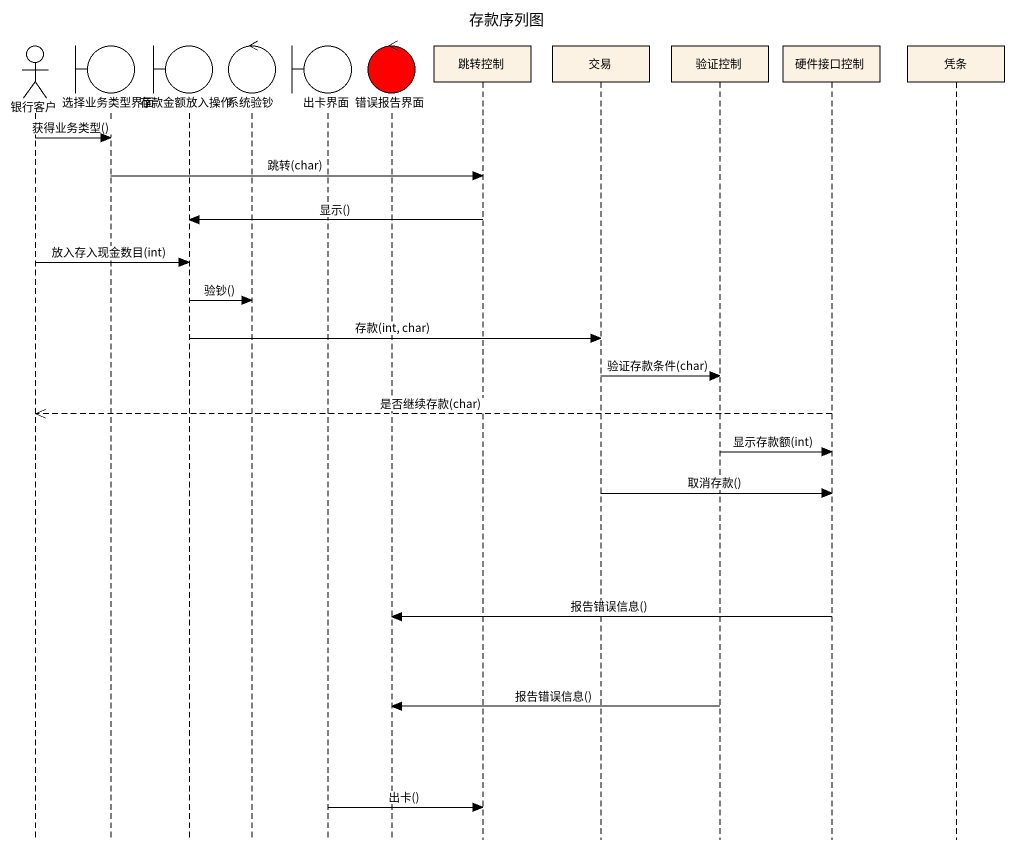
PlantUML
@startuml
title 存款序列图
hide footbox
actor 银行客户
boundary 选择业务类型界面
boundary 存款金额放入操作
control 系统验钞
boundary 出卡界面
control 错误报告界面 #FF0000
participant 跳转控制
participant 交易
participant 验证控制
participant 硬件接口控制
participant 凭条

银行客户 -> 选择业务类型界面 : 获得业务类型()
选择业务类型界面 -> 跳转控制 : 跳转(char)
跳转控制 -> 存款金额放入操作 : 显示()
银行客户 -> 存款金额放入操作 : 放入存入现金数目(int)
存款金额放入操作 -> 系统验钞 : 验钞()
存款金额放入操作 -> 交易 : 存款(int, char)
交易 -> 验证控制 : 验证存款条件(char)
硬件接口控制 -->> 银行客户 : 是否继续存款(char)
验证控制 -> 硬件接口控制 : 显示存款额(int)
交易 -> 硬件接口控制 : 取消存款()
硬件接口控制 -> 错误报告界面 : 报告错误信息()
验证控制 -> 错误报告界面 : 报告错误信息()
出卡界面 -> 跳转控制 : 出卡()
@enduml
